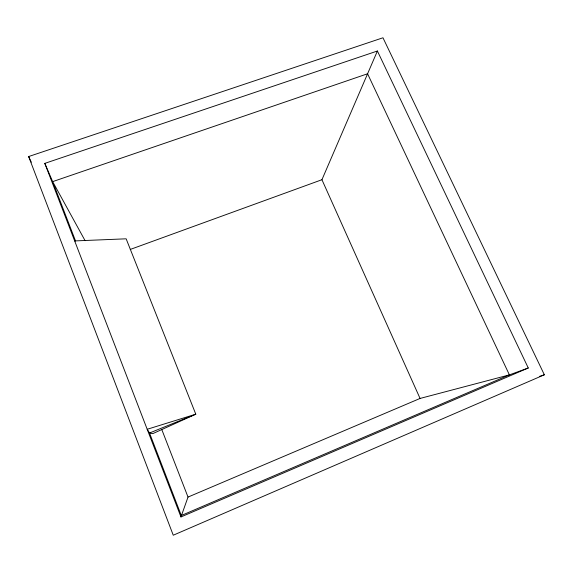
<?xml version="1.0" encoding="UTF-8"?>
<svg xmlns="http://www.w3.org/2000/svg" width="573" height="573" viewBox="0 0 573 573"><rect width="100%" height="100%" fill="white"/><g stroke="black" fill="none" stroke-linecap="round" stroke-linejoin="round"><path stroke-width="0.86" d="M180.953 516.953L44.809 163.377L377.399 51.004L528.277 367.988L180.953 516.953L188.016 497.078L161.851 429.707M377.399 51.004L321.94 179.714L130.25 249.448M544.35 374.785L173.254 535.218L28.65 156.544L382.972 37.782L544.35 374.785L539.408 376.418M188.016 497.078L420.066 398.443L509.404 374.885L528.277 367.988M74.669 240.925L126.146 238.812L195.794 414.186L152.755 433.639L149.517 433.016L147.197 429.284L195.794 414.186L149.517 433.016L181.297 515.514L509.404 374.885L367.572 73.767L52.666 181.627L44.809 163.377M85.098 240.696L52.666 181.627L75.514 240.925M28.65 156.544L31.314 162.209M321.94 179.714L420.066 398.443"/></g></svg>
